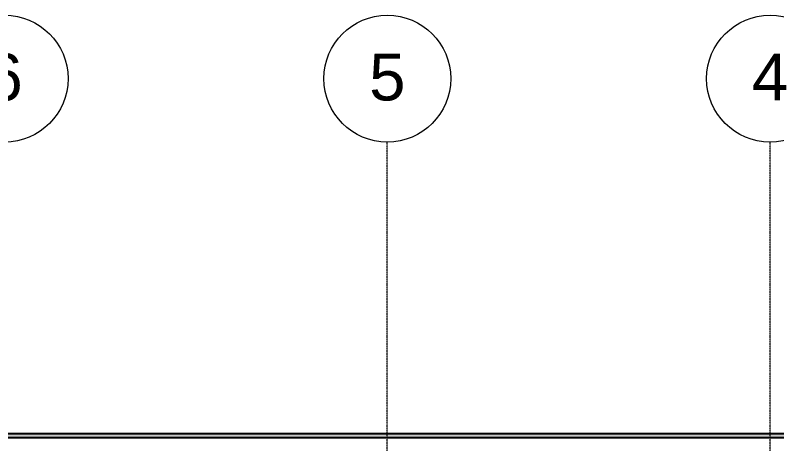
# Model space of a CAD drawing. Header units: inches. Extents: x -54880 to -186, y -265 to 853.
# Drawn here: x -11566 to -10990, y 345 to 670 of the extents above; entities that cross this region are included whole.
import ezdxf

# ---------------------------------------------------------------- set-up
doc = ezdxf.new("R2010")
doc.units = ezdxf.units.IN
doc.header["$MEASUREMENT"] = 0
doc.linetypes.add('Grid Line 1_2_', pattern=[0.875, 0.5, -0.125, 0.125, -0.125])
for name, color, linetype, lineweight in [('A-ROOF', 132, 'Continuous', 9), ('S-GRID', 1, 'Continuous', 9), ('S-GRID-IDEN', 1, 'Continuous', 9)]:
    doc.layers.add(name, color=color, linetype=linetype, lineweight=lineweight)
doc.styles.add('Arial_1', font='arial.ttf', dxfattribs={"height": 35.407186})

# ---------------------------------------------------------------- blocks, each defined once
blk = doc.blocks.new('Grid - Grid Head - Circle-14747-Section 6')
at = {"layer": 'S-GRID-IDEN'}
blk.add_circle((-22796.39, 621.76), 48, dxfattribs=at)

msp = doc.modelspace()

# ---------------------------------------------------------------- hatches: boundary and pattern name
at = {"layer": 'A-ROOF'}
msp.add_hatch(color=256, dxfattribs=at).paths.add_polyline_path([(-13902.62, 350.03), (-10400.39, 350.03), (-10400.39, 352.91), (-13907.12, 352.91), (-13907.12, 350.03), (-13903.62, 350.03)], flags=0)

# ---------------------------------------------------------------- linework, layer by layer
at = {"layer": 'A-ROOF', "lineweight": 25}
for p, q in [((-10400.39, 352.91), (-13907.12, 352.91)), ((-13894, 350.03), (-10411.52, 350.03))]:
    msp.add_line(p, q, dxfattribs=at)
at = {"layer": 'S-GRID', "linetype": 'Grid Line 1_2_'}
for p, q in [((-11284.26, -132), (-11284.26, 573.76)), ((-10994.76, -132), (-10994.76, 573.76))]:
    msp.add_line(p, q, dxfattribs=at)

# ---------------------------------------------------------------- block references
at = {"layer": 'S-GRID-IDEN'}
for p in [(11222.63, 0), (11512.13, 0), (11801.63, 0)]:
    msp.add_blockref('Grid - Grid Head - Circle-14747-Section 6', p, dxfattribs=at)

# ---------------------------------------------------------------- next in the draw order: texts
at = {"layer": 'S-GRID-IDEN', "char_height": 35.41, "width": 32.832, "attachment_point": 2, "line_spacing_factor": 0.938532, "style": 'Arial_1', "bg_fill": 3, "box_fill_scale": 1.25, "bg_fill_color": 0, "bg_fill_transparency": 0}
for s, insert in [('6', (-11573.77, 640.64)), ('5', (-11284.27, 640.64)), ('4', (-10994.77, 640.64))]:
    msp.add_mtext(s, dxfattribs=dict(at, insert=insert))

doc.saveas('drawing.dxf')
